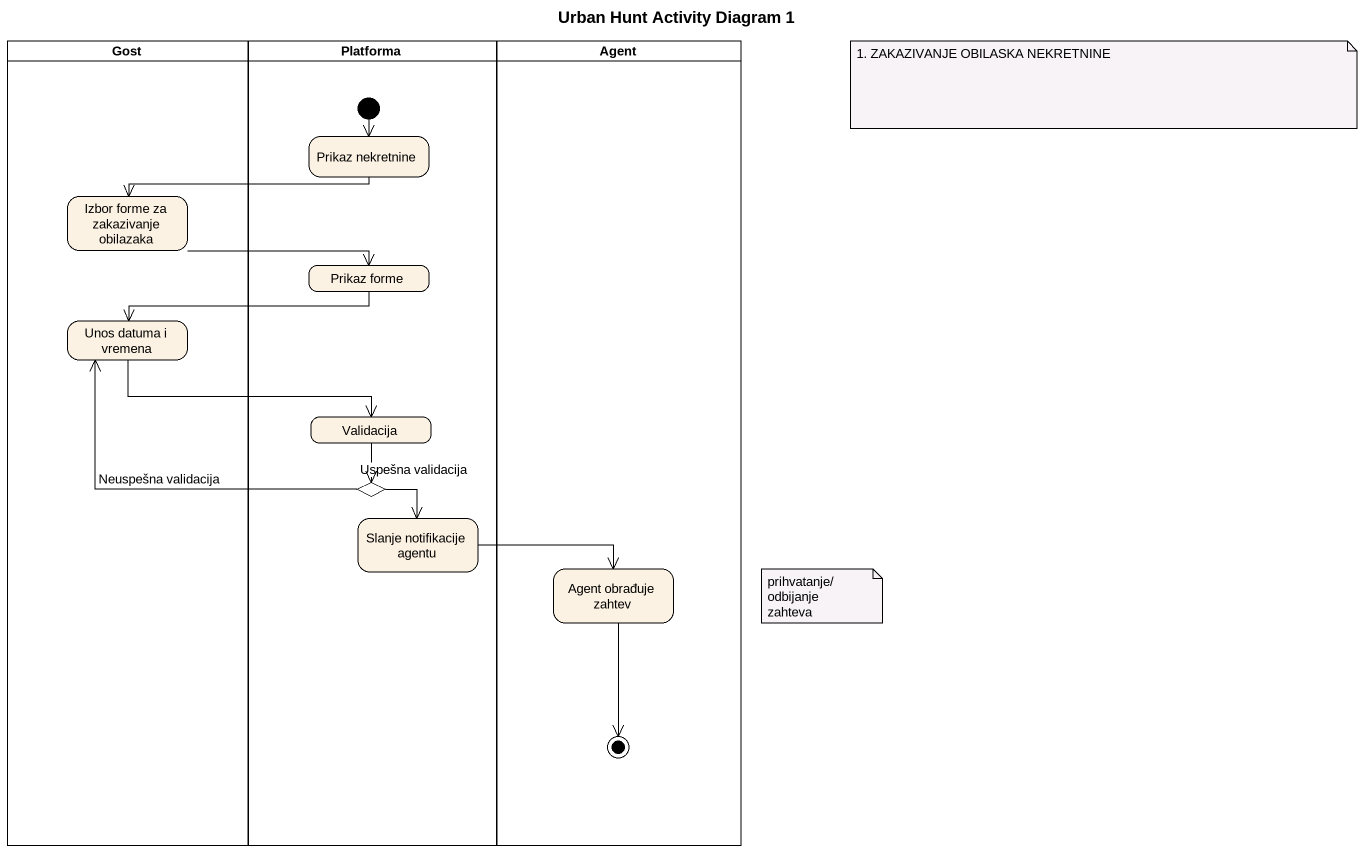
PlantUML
@startuml
title Urban Hunt Activity Diagram 1
hide empty description
state Gost <<partition>> {
  state "Izbor forme za zakazivanje obilazaka" as Izbor_forme_za_zakazivanje
  state "Unos datuma i vremena" as Unos_datuma_i_vremena
}
state Platforma <<partition>> {
  state "Prikaz nekretnine" as Prikaz_nekretnine
  state "Prikaz forme" as Prikaz_forme
  state Validacija
  state choice1 <<choice>>
  state "Slanje notifikacije agentu" as Slanje_notifikacije_agentu
  [*] --> Prikaz_nekretnine
}
state "Agent" as Agent_ <<partition>> {
  state "Agent obrađuje zahtev" as Agent_obrađuje_zahtev
  Agent_obrađuje_zahtev --> [*]
}
Prikaz_nekretnine -left-> Izbor_forme_za_zakazivanje
Izbor_forme_za_zakazivanje -right-> Prikaz_forme
Prikaz_forme -left-> Unos_datuma_i_vremena
Unos_datuma_i_vremena -right-> Validacija
Validacija --> choice1
choice1 -up-> Unos_datuma_i_vremena : Neuspešna validacija
choice1 --> Slanje_notifikacije_agentu : Uspešna validacija
Slanje_notifikacije_agentu -right-> Agent_obrađuje_zahtev
note as N1
  1. ZAKAZIVANJE OBILASKA NEKRETNINE
end note
note as N2
  prihvatanje/odbijanje zahteva
end note
@enduml
